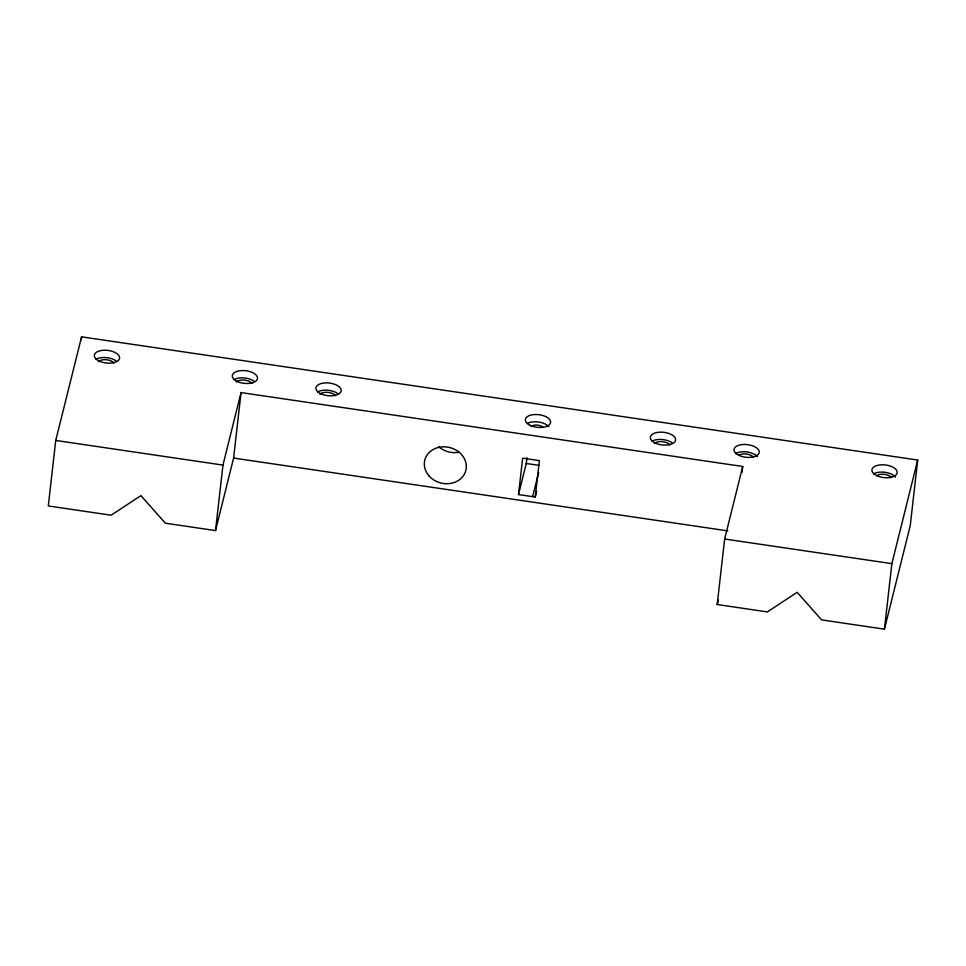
<?xml version="1.0" encoding="UTF-8"?>
<svg xmlns="http://www.w3.org/2000/svg" width="966" height="966" viewBox="0 0 966 966"><rect width="100%" height="100%" fill="white"/><g stroke="black" fill="none" stroke-linecap="round" stroke-linejoin="round"><path stroke-width="1.45" d="M742.721 466.481L724.645 539.016L717.207 604.511L767.366 611.913L797.167 592.303L821.595 619.894L884.433 629.156L910.262 525.54L917.7 460.045L81.579 336.844L55.738 440.448L48.3 505.955L111.138 515.204L140.927 495.606L165.355 523.198L215.527 530.588L233.603 458.065L241.053 392.57L742.721 466.481L742.045 472.434M81.241 339.827L81.579 336.844M215.527 530.588L222.965 465.093L241.053 392.57M518.5 494.556L522.642 458.162L539.366 460.625L535.224 497.019L518.5 494.556L526.253 463.475L526.917 457.642M884.433 629.156L891.872 563.649L917.7 460.045M532.64 496.633L538.63 472.615M535.224 497.019L536.637 491.368M717.207 604.511L718.293 600.164M526.253 463.475L538.98 465.346M233.603 458.065L727.821 530.889M55.738 440.448L222.965 465.093M724.645 539.016L891.872 563.649M459.164 452.173A21.167 18.269 14 0 1 438.709 446.751M98.327 361.719A8.465 4.238 6.5 0 1 106.067 359.702A8.465 4.238 6.5 0 1 113.891 362.975M236.284 382.041A8.465 4.238 6.5 0 1 244.024 380.036A8.465 4.238 6.5 0 1 251.848 383.309M319.903 394.357A8.465 4.238 6.5 0 1 327.643 392.353A8.465 4.238 6.5 0 1 335.468 395.613M654.356 443.635A8.465 4.238 6.5 0 1 662.096 441.631A8.465 4.238 6.5 0 1 669.921 444.891M739.05 455.083A8.465 4.238 6.5 0 1 753.528 457.22M877.007 475.405A8.465 4.238 6.5 0 1 891.497 477.542M96.045 359.267A12.703 6.364 6.5 0 1 116.101 360.886M234.014 379.602A12.703 6.364 6.5 0 1 254.058 381.22M317.621 391.918A12.703 6.364 6.5 0 1 337.677 393.536M652.074 441.196A12.703 6.364 6.5 0 1 672.131 442.814M735.681 453.513A12.703 6.364 6.5 0 1 757.404 456.713M873.65 473.847A12.703 6.364 6.5 0 1 895.373 477.047M531.3 426.561A6.351 3.188 6.5 0 1 537.108 425.064A6.351 3.188 6.5 0 1 542.977 427.503M527.074 423.555A12.703 6.364 6.5 0 1 548.797 426.755M99.353 361.151A12.703 6.364 6.5 0 0 119.506 358.543A12.703 6.364 6.5 0 0 102.034 350.392A12.703 6.364 6.5 0 0 99.353 361.151M237.31 381.485A12.703 6.364 6.5 0 0 257.463 378.877A12.703 6.364 6.5 0 0 239.991 370.727A12.703 6.364 6.5 0 0 237.31 381.485M320.929 393.802A12.703 6.364 6.5 0 0 341.083 391.194A12.703 6.364 6.5 0 0 323.61 383.043A12.703 6.364 6.5 0 0 320.929 393.802M655.371 443.08A12.703 6.364 6.5 0 0 675.524 440.472A12.703 6.364 6.5 0 0 658.063 432.309A12.703 6.364 6.5 0 0 655.371 443.08M738.99 455.397A12.703 6.364 6.5 0 0 759.143 452.788A12.703 6.364 6.5 0 0 741.671 444.638A12.703 6.364 6.5 0 0 738.99 455.397M876.947 475.731A12.703 6.364 6.5 0 0 897.1 473.123A12.703 6.364 6.5 0 0 879.628 464.96A12.703 6.364 6.5 0 0 876.947 475.731M429.073 475.96A21.167 18.269 14 0 0 464.972 472.954A21.167 18.269 14 0 0 441.909 446.896A21.167 18.269 14 0 0 429.073 475.96M530.37 425.438A12.703 6.364 6.5 0 0 550.523 422.83A12.703 6.364 6.5 0 0 533.063 414.68A12.703 6.364 6.5 0 0 530.37 425.438"/></g></svg>
